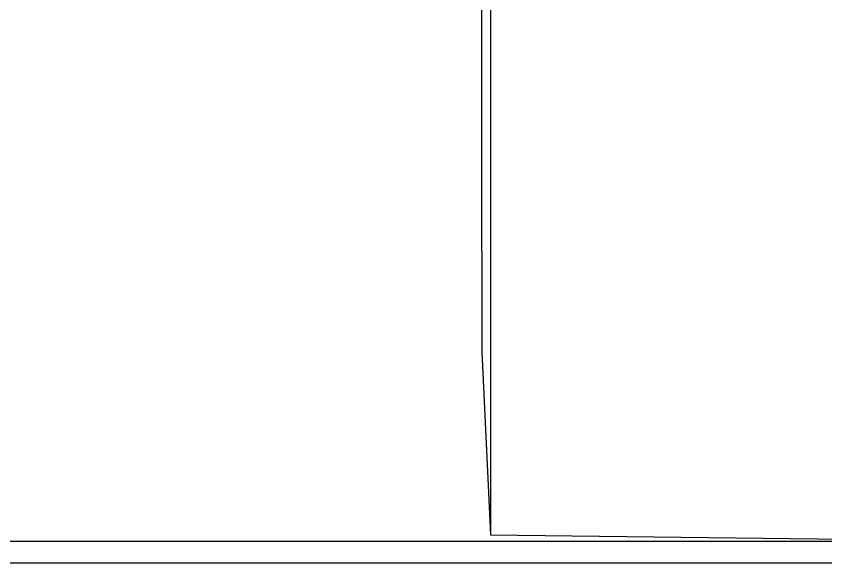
# Model space of a CAD drawing. Header units: millimetres. Extents: x -33000 to 294000, y 0 to 42408.
# Drawn here: x 136715.7 to 136942, y 14119.6 to 14272.3 of the extents above; entities that cross this region are included whole.
import ezdxf

# ---------------------------------------------------------------- set-up
doc = ezdxf.new("R2010")
doc.units = ezdxf.units.MM
doc.header["$LTSCALE"] = 50
doc.layers.add('arch', color=8, linetype='Continuous')

msp = doc.modelspace()

# ---------------------------------------------------------------- linework, layer by layer
at = {"layer": 'arch', "linetype": 'Continuous'}
for p, q in [((136848.27, 14631.77), (136848.27, 14127.44)), ((136845.82, 14178.45), (136848.27, 14127.44)), ((136848.27, 14127.44), (136978.27, 14125.79)), ((136978.27, 14125.6), (136581.17, 14125.6)), ((136579.14, 14119.6), (136973.27, 14119.6))]:
    msp.add_line(p, q, dxfattribs=at)
msp.add_ellipse((136932.87, 14379.6), major_axis=(0, 4991.95), ratio=0.017452, start_param=1.530489, end_param=1.611104, dxfattribs=at)

doc.saveas('drawing.dxf')
